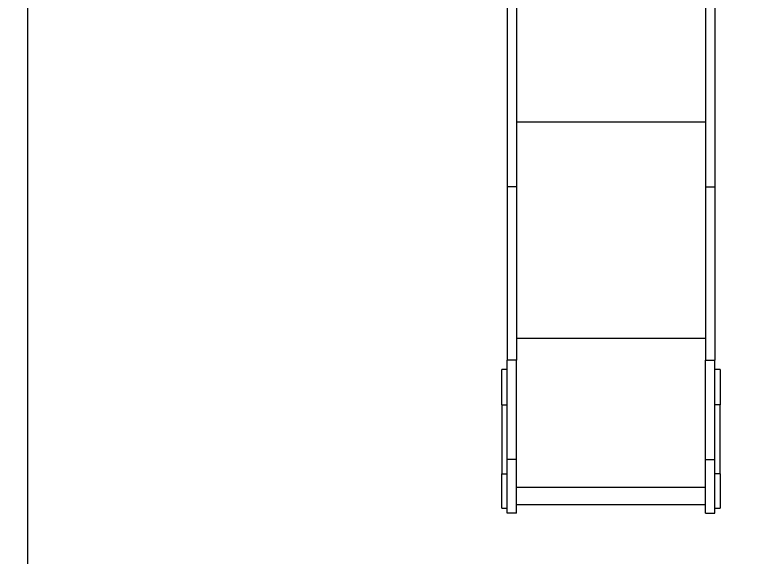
# Model space of a CAD drawing. Header units: millimetres. Extents: x -6280 to 5617, y -5845 to 6834.
# Drawn here: x -4816 to -2646, y -813 to 752 of the extents above; entities that cross this region are included whole.
import ezdxf

# ---------------------------------------------------------------- set-up
doc = ezdxf.new("R2010")
doc.units = ezdxf.units.MM
for name, color, linetype in [('DIKOM_ОБЪЕКТ', 7, 'Continuous'), ('DIKOM_РАЗМЕР_ЗОНА', 7, 'Continuous'), ('DIKOM_РАЗМЕР_ОБЪЕКТА', 7, 'Continuous')]:
    doc.layers.add(name, color=color, linetype=linetype)
doc.styles.add('style1', font='arial.ttf', dxfattribs={"width": 0.8})
doc.dimstyles.new('1-50', dxfattribs={"dimtxt": 300, "dimasz": 200, "dimexe": 100, "dimexo": 0, "dimgap": 100, "dimtad": 1, "dimtxsty": 'style1', "dimcen": 200, "dimclrd": 7, "dimclre": 7, "dimclrt": 7, "dimadec": 1, "dimazin": 2, "dimtfac": 1, "dimtmove": 0, "dimatfit": 2, "dimfxl": 0, "dimlwd": 25, "dimlwe": 18, "dimarcsym": 0})

# ---------------------------------------------------------------- blocks, each defined once
blk = doc.blocks.new('*D9')
at = {"layer": 'Defpoints', "color": 0, "transparency": 16777216}
for p in [(2521.2, 1712.8), (-4779.9, 1437.8), (2521.2, -5186.4)]:
    blk.add_point(p, dxfattribs=at)
at = {"layer": 'DIKOM_РАЗМЕР_ОБЪЕКТА', "color": 7, "lineweight": 18, "transparency": 16777216}
for p, q in [((2521.2, 1712.8), (2521.2, -5286.4)), ((-4779.9, 1437.8), (-4779.9, -5286.4))]:
    blk.add_line(p, q, dxfattribs=at)
at = {"layer": 'DIKOM_РАЗМЕР_ОБЪЕКТА', "color": 7, "lineweight": 25, "transparency": 16777216}
blk.add_line((-4579.9, -5186.4), (2321.2, -5186.4), dxfattribs=at)
at = {"layer": 'DIKOM_РАЗМЕР_ОБЪЕКТА', "color": 7, "transparency": 16777216}
for points in [[(-4579.9, -5153.1), (-4579.9, -5219.8), (-4779.9, -5186.4)], [(2321.2, -5153.1), (2321.2, -5219.8), (2521.2, -5186.4)]]:
    blk.add_solid(points, dxfattribs=at)
at = {"layer": 'DIKOM_РАЗМЕР_ОБЪЕКТА', "color": 7, "transparency": 16777216, "insert": (-601.8, -4933.2), "char_height": 300, "attachment_point": 5, "style": 'style1'}
blk.add_mtext('7300', dxfattribs=at)
blk = doc.blocks.new('*D11')
at = {"layer": 'Defpoints', "color": 0, "transparency": 16777216}
for p in [(-6279.9, 1522.5), (4521.2, 1522.5), (4521.2, -5744.5)]:
    blk.add_point(p, dxfattribs=at)
at = {"layer": 'DIKOM_РАЗМЕР_ЗОНА', "color": 7, "lineweight": 18, "transparency": 16777216}
for p, q in [((-6279.9, 1522.5), (-6279.9, -5844.5)), ((4521.2, 1522.5), (4521.2, -5844.5))]:
    blk.add_line(p, q, dxfattribs=at)
at = {"layer": 'DIKOM_РАЗМЕР_ЗОНА', "color": 7, "lineweight": 25, "transparency": 16777216}
blk.add_line((-6079.9, -5744.5), (4321.2, -5744.5), dxfattribs=at)
at = {"layer": 'DIKOM_РАЗМЕР_ЗОНА', "color": 7, "transparency": 16777216}
for points in [[(-6079.9, -5711.2), (-6079.9, -5777.9), (-6279.9, -5744.5)], [(4321.2, -5711.2), (4321.2, -5777.9), (4521.2, -5744.5)]]:
    blk.add_solid(points, dxfattribs=at)
at = {"layer": 'DIKOM_РАЗМЕР_ЗОНА', "color": 7, "transparency": 16777216, "insert": (-569.1, -5491.3), "char_height": 300, "attachment_point": 5, "style": 'style1'}
blk.add_mtext('10800', dxfattribs=at)

msp = doc.modelspace()

# ---------------------------------------------------------------- linework, layer by layer
at = {"layer": 'DIKOM_ОБЪЕКТ', "color": 7, "linetype": 'Continuous', "lineweight": 15}
for p, q in [((-3395.972, 936.948), (-3395.972, 255.387)), ((-3368.972, 938.446), (-3368.972, 255.387)), ((-2822.972, 938.446), (-2822.972, 255.387)), ((-2795.972, 936.948), (-2795.972, 255.387)), ((-2822.972, 442.832), (-3368.972, 442.832)), ((-3368.972, 255.387), (-3395.972, 255.387)), ((-3395.972, 255.387), (-3395.972, -244.881)), ((-3368.972, 255.387), (-3368.972, -244.881)), ((-2822.972, 255.387), (-2795.972, 255.387)), ((-2822.972, 255.387), (-2822.972, -244.881)), ((-2795.972, 255.387), (-2795.972, -244.881)), ((-2822.972, -182.503), (-3368.972, -182.503)), ((-3368.972, -244.881), (-3395.972, -244.881)), ((-3395.972, -531.752), (-3395.972, -244.881)), ((-3368.972, -531.752), (-3368.972, -244.881)), ((-2822.972, -244.881), (-2795.972, -244.881)), ((-2822.972, -531.752), (-2822.972, -244.881)), ((-2795.972, -531.752), (-2795.972, -244.881)), ((-3395.972, -271.615), (-3410.972, -271.615)), ((-3410.972, -373.36), (-3410.972, -271.615)), ((-2780.972, -271.615), (-2795.972, -271.615)), ((-2780.972, -271.615), (-2780.972, -373.36)), ((-3410.972, -373.36), (-3395.972, -373.36)), ((-3410.972, -373.36), (-3410.972, -573.33)), ((-2780.972, -373.36), (-2795.972, -373.36)), ((-2780.972, -573.33), (-2780.972, -373.36)), ((-3368.972, -531.752), (-3395.972, -531.752)), ((-3395.972, -686.168), (-3395.972, -531.752)), ((-3368.972, -686.168), (-3368.972, -531.752)), ((-2822.972, -531.752), (-2795.972, -531.752)), ((-2822.972, -686.168), (-2822.972, -531.752)), ((-2795.972, -686.168), (-2795.972, -531.752)), ((-3410.972, -573.33), (-3395.972, -573.33)), ((-3410.972, -671.584), (-3410.972, -573.33)), ((-2780.972, -573.33), (-2795.972, -573.33)), ((-2780.972, -573.33), (-2780.972, -671.584)), ((-2822.972, -612.041), (-3368.972, -612.041)), ((-3410.972, -671.584), (-3395.972, -671.584)), ((-3368.972, -661.168), (-2822.972, -661.168)), ((-2795.972, -671.584), (-2780.972, -671.584)), ((-3368.972, -686.168), (-3395.972, -686.168)), ((-2822.972, -686.168), (-2795.972, -686.168))]:
    msp.add_line(p, q, dxfattribs=at)

# ---------------------------------------------------------------- dimensions: what is measured, and where the dimension line sits
at = {"layer": 'DIKOM_РАЗМЕР_ЗОНА'}
dim = msp.add_linear_dim(base=(4521.229, -5744.52), p1=(-6279.854, 1522.451), p2=(4521.229, 1522.451), text='10800', dimstyle='1-50', dxfattribs=at)
dim.commit()
dim.dimension.update_dxf_attribs({"geometry": '*D11', "text_midpoint": (-569.123, -5744.52), "dimtype": 160})
at = {"layer": 'DIKOM_РАЗМЕР_ОБЪЕКТА'}
dim = msp.add_linear_dim(base=(2521.229, -5186.431), p1=(-4779.854, 1437.755), p2=(2521.229, 1712.785), text='7300', dimstyle='1-50', dxfattribs=at)
dim.commit()
dim.dimension.update_dxf_attribs({"geometry": '*D9', "text_midpoint": (-601.814, -5186.431), "dimtype": 160})

doc.saveas('drawing.dxf')
